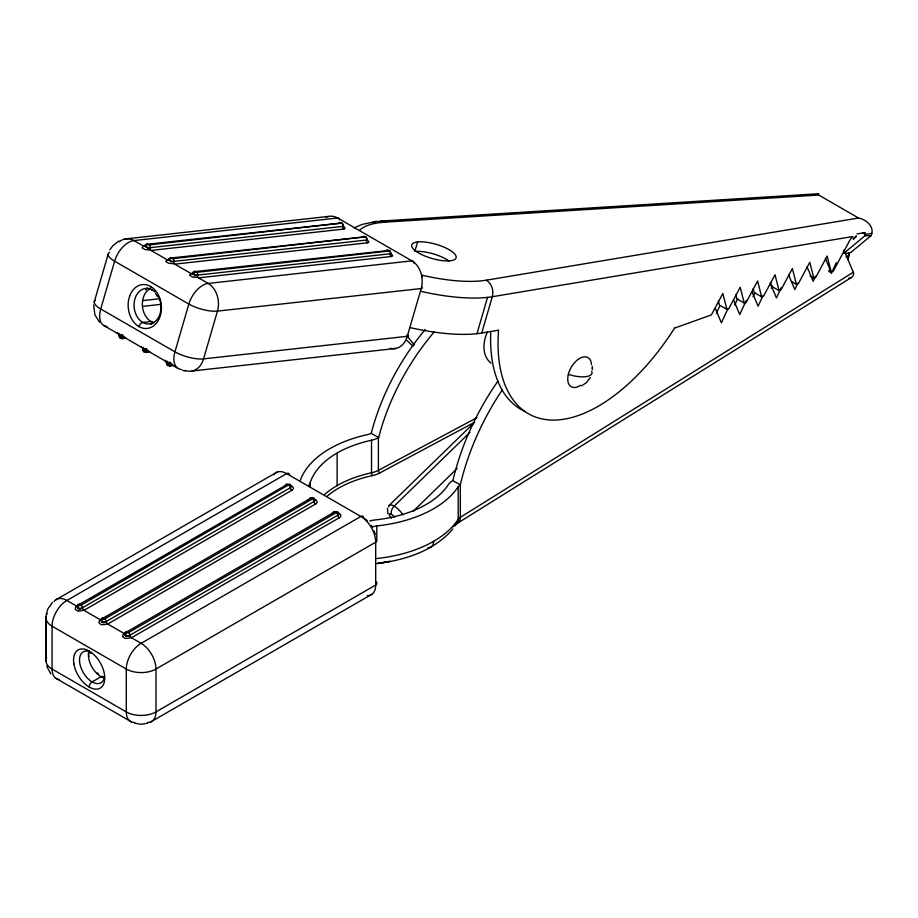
<?xml version="1.0" encoding="UTF-8"?>
<svg xmlns="http://www.w3.org/2000/svg" width="918" height="918" viewBox="0 0 918 918"><rect width="100%" height="100%" fill="white"/><g stroke="black" fill="none" stroke-linecap="round" stroke-linejoin="round"><path stroke-width="1.38" d="M78.03 608.244L78.03 607.75A3.144 1.813 0 0 1 78.03 605.18A2.1 1.216 60 0 1 79.51 604.319L79.51 605.18L81.002 605.18L289.124 484.589L287.368 484.314L76.55 606.041L66.899 600.464A20.999 12.118 60 0 0 54.036 601.611M101.783 621.956L101.783 621.463A3.144 1.813 0 0 1 101.783 618.893A2.1 1.216 60 0 1 103.275 618.032L103.275 618.893L104.755 618.893L312.602 498.887L312.602 498.038A2.1 1.216 -60 0 1 314.094 498.887M125.537 635.669L125.537 635.176A3.144 1.813 0 0 1 125.537 632.605A2.1 1.216 60 0 1 127.028 631.745L127.028 632.605L128.509 632.605L336.367 512.6L336.367 511.751A2.1 1.216 -60 0 1 337.847 512.6M45.957 616.747L45.957 661.327M45.957 618.468L45.957 659.606M592.408 369.713L592.34 366.42M592.408 369.07L592.454 367.464M93.67 305.086L94.875 314.817L99.546 322.184M46.302 614.268L47.874 608.864L52.383 602.483M387.453 508.377L387.935 513.816M845.444 253.62L850.791 252.484L871.102 235.639C875.118 227.125 866.317 219.379 858.537 218.014L818.73 195.029L385.526 222.11A12.6 8.939 86.4 0 0 378.985 221.64M108.152 254.206L94.244 301.965M167.019 363.115L167.168 363.838A2.1 1.216 -60 0 0 167.994 365.594L173.674 365.479M414.821 251.498L417.598 241.939M476.981 333.693L487.55 297.386M409.967 327.577A107.544 34.31 16.2 0 0 481.721 333.039L492.289 296.732A12.6 9.949 80.5 0 0 486.161 280.208A94.944 30.294 16.2 0 1 421.729 275.125M843.826 253.311L865.02 235.742L865.41 234.423A2.088 1.193 -73.5 0 0 864.584 232.552M487.481 331.903C482.845 341.634 481.663 355.702 490.969 363.138M716.35 313.359L719.941 305.625M727.963 308.632L721.387 322.815L715.248 308.264M734.71 305.063L737.693 298.614M746.323 300.335L739.736 314.507L733.597 299.968M753.058 296.766L754.86 292.899M762.881 295.894L758.096 306.21L751.957 291.672M771.418 288.47L772.612 285.888M781.241 287.598L776.444 297.914L770.305 283.375M797.799 283.169L794.804 289.618L788.665 275.079M815.551 276.157L813.164 281.321L807.025 266.771M829.046 271.59L831.513 273.013L836.309 262.697M590.32 377.527L586.189 382.829L581.438 385.881M142.531 348.874L143.254 348.611A2.1 1.572 83.7 0 0 143.323 347.429M166.273 362.518L167.007 362.323A2.1 1.572 83.7 0 0 167.076 361.141M109.862 249.799L112.971 245.599L118.892 240.986M817.858 194.134L818.489 193.744L818.73 195.029M452.769 529.032C434.191 550.869 405.113 560.072 377.516 563.468L390.012 561.38L376.977 563.606M389.198 505.359L473.952 422.946M469.97 432.321L394.155 506.116A6.3 3.638 -60 0 0 391.389 514.241M413.157 511.326L457.164 468.421M850.722 277.902L457.623 523.145M843.952 250.075L853.304 272.221L460.331 517.316A10.5 6.059 0 0 0 458.208 519.301A12.6 9.628 33.1 0 1 453.067 526.68M55.677 599.902L276.903 472.173M81.002 605.18A2.1 1.216 60 0 1 82.482 607.75A2.1 1.216 60 0 0 83.974 610.321L291.821 490.315A5.244 3.029 0 0 0 290.421 485.45M83.974 610.321L100.303 619.753L311.122 498.038L312.487 497.969M104.755 618.893A2.1 1.216 60 0 1 106.236 621.463A2.1 1.216 60 0 0 107.727 624.033L315.574 504.028A5.244 3.029 0 0 0 316.859 500.964A5.244 3.029 0 0 0 312.728 498.899M107.727 624.033L124.056 633.466L334.875 511.751L336.413 511.785M128.509 632.605A2.1 1.216 60 0 1 129.989 635.176A2.1 1.216 60 0 0 131.481 637.746L339.327 517.752A5.244 3.029 0 0 0 340.612 514.677A5.244 3.029 0 0 0 336.481 512.611M846.006 256.868L849.127 255.066A14.539 10.89 -83.1 0 0 848.668 252.943M372.077 594.164L150.85 721.892M308.597 485.622A20.999 12.118 0 0 0 310.25 482.627A97.044 56.032 0 0 1 371.526 440.215A20.999 12.118 0 0 0 378.388 437.76L378.675 437.611A167.65 100.452 -58 0 1 434.478 331.605M477.004 417.633L378.388 470.337A20.999 12.118 0 0 1 371.526 472.781A97.044 56.032 0 0 0 324.444 494.618M327.164 496.156A94.944 54.816 0 0 1 372.26 475.639A23.099 13.334 0 0 0 379.811 472.942L474.503 422.337M353.946 227.905L362.369 224.359L376.116 221.456M674.696 328.07L711.404 314.885L722.845 293.496L726.861 309.343L728.8 308.643L740.229 287.254L744.257 303.101L746.185 302.401L757.614 281.011L761.642 296.858L763.569 296.158L775.01 274.769L779.026 290.604L780.954 289.916L792.395 268.526L796.411 284.362L798.35 283.673L809.779 262.284L813.807 278.12L815.735 277.431L827.164 256.042L831.192 271.877L833.326 271.108L849.448 240.975A10.5 5.497 -61.8 0 1 852.719 236.534L492.289 296.732A107.544 34.31 16.2 0 1 420.536 291.27M147.614 723.177L141.131 724.313L134.648 723.177M365.582 236.752L171.173 257.981L172.917 258.612L365.685 236.821A2.1 1.216 -60 0 1 366.466 238.232M389.221 250.407L194.926 271.59L196.624 272.336A2.1 1.572 83.7 0 1 197.599 275.102A2.1 1.584 83.7 0 0 198.529 277.867L391.252 256.512A2.1 1.584 83.7 0 1 390.322 253.747A2.1 1.584 83.7 0 0 389.393 250.97L389.335 250.465A2.1 1.216 -60 0 1 390.23 251.945M486.161 280.208L858.537 218.014M856.964 233.918L864.561 232.644M871.767 233.356L865.41 234.423L862.954 233M481.721 333.039L498.508 330.228M341.771 223.005L147.408 244.234L149.164 244.899L341.886 223.074A2.1 1.216 -60 0 1 342.712 224.52M328.77 216.396L125.043 238.978M343.47 226.551A2.1 1.216 -60 0 1 342.85 226.379L150.093 247.665A3.144 1.01 16.2 0 1 145.801 246.609A3.144 1.01 16.2 0 1 145.641 245.095A2.1 1.572 83.7 0 1 147.683 244.039M149.164 244.899A2.1 1.572 83.7 0 1 150.093 247.665A2.1 1.572 83.7 0 0 151.022 250.43L343.734 229.075A5.244 1.675 16.2 0 0 342.873 226.241M366.707 238.703A3.144 1.01 16.2 0 1 366.569 240.023L173.846 261.378A3.144 1.01 16.2 0 1 169.555 260.322A3.144 1.01 16.2 0 1 169.394 258.807A2.995 1.515 35.8 0 0 168.74 259.071M172.917 258.612A2.1 1.572 83.7 0 1 173.846 261.378A2.1 1.584 83.7 0 0 174.776 264.154L367.498 242.8A5.244 1.675 16.2 0 0 366.638 239.954A2.1 1.584 83.7 0 0 365.639 237.257M196.67 272.325L389.393 250.97M174.776 264.154L191.105 273.575L193.939 273.266M142.577 300.634L159.686 298.74M143.013 306.337L160.111 304.432M119.558 333.716A2.1 1.572 83.7 0 1 119.501 334.898A2.1 1.572 83.7 0 0 120.43 337.663L121.612 338.512L126.168 338.054M143.323 350.286A2.1 1.572 83.7 0 0 144.183 351.376L145.434 352.237L149.921 351.766M192.069 371.01L395.796 348.438M121.864 338.524L121.91 338.524A2.1 1.572 83.7 0 0 123.953 337.468A2.1 1.584 83.7 0 1 124.435 336.631M380.924 221.043L818.489 193.744M865.02 235.742L871.102 235.639M185.379 371.01L182.349 370.264M120.487 338.168L120.545 338.203A2.1 1.216 -60 0 1 119.661 336.413A3.144 1.01 16.2 0 1 119.501 334.898L118.766 335.162M144.241 351.881L144.298 351.915A2.1 1.216 -60 0 1 143.415 350.125A3.144 1.01 16.2 0 1 143.254 348.611A2.1 1.572 83.7 0 0 143.151 349.368L143.415 350.125A3.144 1.01 16.2 0 0 147.706 351.181A2.1 1.584 83.7 0 1 148.28 350.251M828.713 270.443L831.192 271.877M810.078 275.974L813.807 278.12M791.454 281.505L796.411 284.362M779.026 290.604L771.59 286.313L770.581 282.354M761.642 296.858L754.194 292.555L753.196 288.596M744.257 303.101L736.81 298.798L735.8 294.839M726.861 309.343L719.425 305.04L718.415 301.081M151.022 250.43L167.351 259.863A2.1 1.584 83.7 0 0 169.348 258.945M198.529 277.867L208.179 283.433L411.907 260.861A4.2 2.421 -60 0 1 413.766 263.007M300.37 480.229A107.544 62.091 0 0 1 367.82 434.547A10.5 6.059 0 0 0 371.251 433.319L378.675 437.611M455.707 523.753A12.6 7.551 58 0 0 460.331 517.316L460.331 484.75L452.631 480.63A20.999 12.118 0 0 0 448.386 484.589A97.044 56.032 0 0 1 374.923 519.967A20.999 12.118 0 0 0 369.747 520.919M177.943 368.325L103.7 325.465M131.481 637.746L141.131 643.323A20.999 12.118 60 0 1 155.98 669.038L155.98 711.898A20.999 12.118 60 0 1 147.569 722.489M131.412 721.892L55.677 678.173M167.328 363.287L166.973 363.08A2.1 1.572 83.7 0 1 167.007 362.323A3.144 1.01 16.2 0 0 167.168 363.838A3.144 1.01 16.2 0 0 171.459 364.894A2.1 1.584 83.7 0 1 172.033 363.964M143.357 349.448L143.415 349.483M119.558 335.713L119.661 336.413A3.144 1.01 16.2 0 0 123.953 337.468M195.19 271.946L195.247 271.98A2.1 1.216 -60 0 0 193.308 274.034A3.144 1.01 16.2 0 0 197.599 275.102L390.322 253.747A3.144 1.01 16.2 0 0 390.598 252.519M167.937 365.559L167.937 365.089A2.1 1.572 83.7 0 1 167.076 363.998M288.849 484.314L288.906 484.348A2.1 1.216 -60 0 1 290.34 485.174M50.765 673.846L46.703 666.135M155.417 293.37L157.288 296.33M825.374 258.474L831.513 273.013M460.331 484.75A10.5 6.059 0 0 0 458.208 486.724L458.208 519.301A107.544 62.091 0 0 1 376.793 558.5M378.388 437.76L378.388 470.337A2.1 1.159 61.9 0 0 379.811 472.942M458.208 486.724A107.544 62.091 0 0 1 376.793 525.922L376.793 538.671M371.526 440.215L371.526 472.781A2.1 0.608 77.7 0 0 372.26 475.639M337.113 453.022L337.113 485.599M310.25 482.627L310.25 486.873M284.396 486.035A5.244 3.029 0 0 1 284.982 485.748M76.55 606.041A2.1 1.216 60 0 0 78.03 605.18A2.995 2.238 22.8 0 0 77.342 605.834M75.483 609.518A4.842 3.27 -8.4 0 1 76.676 606.121M288.7 484.67A3.144 1.813 0 0 1 291.121 485.92A3.144 1.813 0 0 1 290.34 487.745L82.482 607.75A3.144 1.813 0 0 1 78.03 607.75A2.1 1.216 -60 0 1 79.51 605.18M286.852 484.796A3.144 1.813 0 0 0 285.888 485.174A2.1 1.216 60 0 1 287.368 484.314M291.821 490.315A2.1 1.216 60 0 1 290.34 487.745A2.1 1.216 60 0 0 288.849 485.174M82.781 607.831A3.11 1.606 -12.7 0 1 80.222 608.841M83.538 610.091A4.831 2.18 -9.1 0 1 78.982 610.883M101.462 619.776A2.1 1.216 60 0 1 100.303 619.753M101.095 619.547A2.995 2.238 22.8 0 1 101.749 618.858M311.122 498.038A2.1 1.216 60 0 0 309.641 498.887A3.144 1.813 0 0 1 310.823 498.463M312.682 498.417A3.144 1.813 0 0 1 314.094 501.457A2.1 1.216 60 0 0 315.574 504.028M308.15 499.748A5.244 3.029 0 0 1 309.045 499.335M99.236 623.23A4.842 3.27 -8.4 0 1 100.441 619.834M103.275 618.893A2.1 1.216 -60 0 0 101.783 621.463A3.144 1.813 0 0 0 106.236 621.463L314.094 501.457A2.1 1.216 60 0 0 312.602 498.887M106.534 621.543A3.11 1.606 -12.7 0 1 103.975 622.553M107.291 623.804A4.831 2.18 -9.1 0 1 102.736 624.596M334.875 511.751A2.1 1.216 60 0 0 333.395 512.6A3.144 1.813 0 0 1 334.577 512.175M332.236 513.61A2.1 1.216 60 0 1 331.903 513.46A5.244 3.029 0 0 1 332.809 513.047M336.436 512.129A3.144 1.813 0 0 1 337.847 515.182A2.1 1.216 60 0 0 339.327 517.752M125.284 633.42A2.1 1.216 60 0 1 124.056 633.466M125.502 632.961A2.1 1.216 60 0 0 125.537 632.605A2.995 2.238 22.8 0 0 124.848 633.259M336.367 512.6A2.1 1.216 60 0 1 337.847 515.182L129.989 635.176A3.144 1.813 0 0 1 125.537 635.176A2.1 1.216 -60 0 1 127.028 632.605M122.989 636.954A4.842 3.27 -8.4 0 1 124.194 633.546M130.287 635.256A3.11 1.606 -12.7 0 1 127.728 636.277M131.044 637.517A4.831 2.18 -9.1 0 1 126.5 638.308M125.433 635.772A3.098 2.318 -22.4 0 0 127.763 636.128A3.098 2.318 -23.4 0 1 125.422 635.784M125.72 635.531A3.133 2.284 14.8 0 1 124.676 633.248M78.214 608.106A3.133 2.284 14.8 0 1 77.158 605.823M101.967 621.819A3.133 2.284 14.8 0 1 100.923 619.535M91.261 653.1A4.2 2.421 -60 0 1 89.161 651.034M89.161 687.043A4.2 2.421 -60 0 1 92.133 681.89L101.049 676.75A4.2 2.421 -60 0 1 103.619 676.979M104.078 678.918A17.844 10.305 60 0 1 82.735 671.62A17.844 10.305 60 0 1 89.39 651.516M289.56 474.824A4.2 2.421 -60 0 0 286.623 473.608A20.999 12.118 60 0 0 273.771 474.755M376.116 581.886A4.2 2.421 0 0 1 375.703 585.03A20.999 12.118 60 0 1 367.303 595.633M363.826 518.177A4.2 2.421 -60 0 0 360.854 516.467L286.623 473.608L66.899 600.464A20.999 12.118 -60 0 0 52.051 626.179L52.051 669.038A20.999 12.118 -60 0 0 59.475 679.595M375.921 538.877A4.2 2.421 0 0 1 375.703 542.182L375.703 585.03L155.98 711.898A20.999 12.118 0 0 1 126.282 711.898L52.051 669.038A20.999 12.118 0 0 1 46.611 657.334M364.721 518.727A16.799 9.696 60 0 1 367.326 520.804M371.239 525.44A16.799 9.696 60 0 1 371.905 526.496M374.119 530.971A16.799 9.696 60 0 1 375.175 534.402M103.791 677.989A17.844 10.305 60 0 1 88.633 652.365M134.682 722.489A20.999 12.118 -60 0 1 126.282 711.898L126.282 669.038A20.999 12.118 -60 0 1 141.131 643.323L360.854 516.467A20.999 12.118 60 0 1 375.703 542.182L155.98 669.038A20.999 12.118 0 0 1 126.282 669.038L52.051 626.179A20.999 12.118 0 0 1 47.082 613.603M98.444 674.064A22.043 12.726 60 0 1 97.4 672.94M88.931 656.313A22.043 12.726 60 0 1 88.518 653.49M78.535 611.09A5.6 3.764 -10.9 0 1 75.781 609.575M102.288 624.802A5.6 3.764 -10.9 0 1 99.534 623.288M126.041 638.515A5.6 3.764 -10.9 0 1 123.287 637M171.459 364.894A2.1 1.572 83.7 0 1 169.417 365.949M171.517 364.962A2.995 1.515 35.8 0 1 170.564 364.894M147.706 351.181A2.1 1.572 83.7 0 1 145.664 352.237M147.764 351.238A2.995 1.515 35.8 0 1 146.811 351.181M123.999 337.526A2.995 1.515 35.8 0 1 123.058 337.468M123.758 338.111A3.133 1.4 31.4 0 1 119.248 335.781M171.276 365.536A3.133 1.4 31.4 0 1 166.755 363.207M147.523 351.824A3.133 1.4 31.4 0 1 143.001 349.494M145.641 245.095A2.1 1.584 83.7 0 1 143.598 246.15L133.948 240.573A20.999 15.778 83.7 0 0 119.248 241.836M145.583 245.037A2.995 1.515 35.8 0 0 144.987 245.358A3.121 1.515 28.6 0 0 147.913 248.044M142.301 248.124A4.842 2.18 10.4 0 1 143.839 246.311M150.598 247.768A3.11 0.872 4.6 0 1 147.97 248.078M150.059 249.971A4.831 0.952 7 0 1 146.387 249.616M343.734 229.075A2.1 1.584 83.7 0 1 342.816 226.31A2.1 1.584 83.7 0 0 341.886 223.544M342.804 224.899A3.144 1.01 16.2 0 1 342.816 226.31M338.398 223.602A2.1 1.584 83.7 0 1 340.394 222.684M145.801 246.609A2.1 1.216 -60 0 1 147.729 244.544M166.055 261.837A4.842 2.18 10.4 0 1 167.592 260.024M173.823 263.684A4.831 0.952 7 0 1 170.14 263.34M174.351 261.481A3.11 0.872 4.6 0 1 171.723 261.791A3.121 1.515 28.6 0 1 168.728 259.128M367.498 242.8A2.1 1.584 83.7 0 1 366.569 240.023M367.223 240.275A2.1 1.216 -60 0 1 366.764 240.195M169.44 258.669A2.1 1.572 83.7 0 1 171.436 257.763M362.208 237.177A2.1 1.584 83.7 0 1 364.148 236.396M169.555 260.322A2.1 1.216 -60 0 1 171.494 258.268M195.19 271.476A2.1 1.572 83.7 0 0 193.147 272.52A2.1 1.584 83.7 0 1 191.105 273.575M193.308 274.034A3.144 1.01 16.2 0 1 193.147 272.52M193.101 272.462A2.995 1.515 35.8 0 0 192.493 272.784A3.121 1.515 28.6 0 0 195.419 275.48M189.808 275.549A4.842 2.18 10.4 0 1 191.346 273.736M197.577 277.397A4.831 0.952 7 0 1 193.905 277.052M198.104 275.205A3.11 0.872 4.6 0 1 195.477 275.503M390.689 253.827A5.244 1.675 16.2 0 1 391.252 256.512M390.976 253.988A2.1 1.216 -60 0 1 390.598 253.942M385.916 251.027A2.1 1.584 83.7 0 1 387.912 250.121M138.951 326.579A4.2 2.421 -60 0 1 142.806 322.459L151.068 321.541A4.2 2.421 -60 0 1 152.904 323.182M157.839 295.619A17.844 13.414 83.7 0 1 151.195 323.618A17.844 13.414 83.7 0 1 134.212 302.424A17.844 13.414 83.7 0 1 154.901 291.947M152.262 289.973A4.2 2.421 -60 0 1 150.621 286.462M421.878 287.162A4.2 1.343 16.2 0 1 421.201 288.539L407.294 336.298A20.999 15.778 83.7 0 1 390.322 348.266M408.097 335.059A4.2 1.343 16.2 0 1 407.294 336.298L203.566 358.881A20.999 6.701 16.2 0 1 174.948 351.835L100.716 308.976A20.999 6.701 16.2 0 1 95.139 300.393M339.534 219.895A4.2 2.421 -60 0 0 337.675 218.002A20.999 15.778 83.7 0 0 326.097 217.268M153.926 322.734A17.844 13.414 83.7 0 1 142.485 306.899A17.844 13.414 83.7 0 1 149.99 288.78M151.585 324.352A22.043 16.57 83.7 0 1 150.506 323.538M145.687 289.996A22.043 16.57 83.7 0 1 147.362 287.816M106.936 326.567A20.999 12.118 -60 0 1 100.716 308.976L114.624 261.205A20.999 12.118 -60 0 1 133.948 240.573L337.675 218.002L411.907 260.861A20.999 15.778 83.7 0 1 421.201 288.539L217.463 311.11A20.999 6.701 16.2 0 1 188.856 304.065L114.624 261.205A20.999 6.701 16.2 0 1 109.54 252.266M181.167 369.426A20.999 12.118 -60 0 1 174.948 351.835L188.856 304.065A20.999 12.118 -60 0 1 208.179 283.433A20.999 15.778 83.7 0 1 217.463 311.11L203.566 358.881A20.999 15.778 83.7 0 1 185.425 370.482M164.942 360.659A4.831 0.952 7 0 1 165.045 360.315M168.189 362.392A5.6 0.918 22.7 0 1 165.32 360.705M170.897 362.736A4.842 0.952 23 0 1 169.337 362.082M141.177 346.947A4.831 0.952 7 0 1 141.349 346.556M144.436 348.679A5.6 0.918 22.7 0 1 141.567 346.981M147.075 349.001A4.842 0.952 23 0 1 145.583 348.37M117.424 333.234A4.831 0.952 7 0 1 117.676 332.809M120.683 334.967A5.6 0.918 22.7 0 1 117.814 333.268M123.253 335.254A4.842 0.952 23 0 1 121.83 334.657M145.732 249.753A5.6 2.536 8.3 0 1 142.99 248.25M169.486 263.466A5.6 2.536 8.3 0 1 166.743 261.963M193.239 277.179A5.6 2.536 8.3 0 1 190.496 275.675M388.773 506.988A10.5 3.764 45.8 0 1 393.891 505.967A10.5 3.764 45.8 0 1 402.818 514.723M391.516 518.234A4.2 1.503 45.8 0 1 389.657 513.793A4.2 1.503 45.8 0 1 394.556 517.224M591.674 371.228A18.681 6.828 13.9 0 1 568.334 374.349M580.566 385.285A16.799 9.696 -60 0 1 567.76 379.949A16.799 9.696 -60 0 1 578.937 358.858A16.799 9.696 -60 0 1 591.479 364.71M433.617 541.31A12.6 7.275 60 0 1 427.96 547.621M853.304 272.221A14.642 4.693 43.9 0 1 853.751 273.507A12.6 7.275 60 0 1 848.668 278.211M460.343 484.75A167.65 92.982 -61.9 0 1 502.192 390.012M371.262 433.319A167.65 100.452 -58 0 1 425.206 329.505M371.916 527.253A10.5 6.059 0 0 1 376.793 525.922M452.918 480.458A167.65 92.982 -61.9 0 1 497.889 381.188M849.127 255.066A12.6 7.275 -60 0 1 847.865 259.587M359.431 230.51A94.944 30.294 16.2 0 1 385.526 222.11M372.8 222.787A12.6 9.467 83.7 0 1 381.016 222.489M413.146 346.155A167.925 105.536 -58 0 1 407.053 340.521M853.338 239.449A10.465 3.133 -53.1 0 1 856.15 236.683M853.224 238.806A10.477 3.672 -54.9 0 1 856.414 235.857M674.615 328.001A167.925 87.898 -61.8 0 1 554.242 420.077A167.925 87.898 -61.8 0 1 498.543 330.205M525.291 411.597A167.925 87.898 -61.8 0 1 490.774 331.364M421.832 275.916A12.6 1.997 -76.9 0 1 421.855 276.938M414.488 344.812A167.925 105.536 -58 0 1 406.777 335.265M415.969 251.394A23.099 7.367 16.2 0 1 449.005 260.987M77.927 608.347A3.098 2.318 -22.4 0 0 80.256 608.703A3.098 2.318 -23.4 0 1 77.904 608.359M101.68 622.06A3.098 2.318 -22.4 0 0 104.009 622.415A3.098 2.318 -23.4 0 1 101.657 622.071M73.91 663.932A22.043 12.726 60 0 0 99.569 688.454A22.043 12.726 60 0 0 94.015 654.729A22.043 12.726 60 0 0 73.91 663.932M129.748 295.848A22.043 16.57 83.7 0 0 146.111 328.506A22.043 16.57 83.7 0 0 158.493 295.217A22.043 16.57 83.7 0 0 129.748 295.848M419.813 253.62A23.099 7.367 16.2 0 0 455.902 258.302A23.099 7.367 16.2 0 0 426.078 242.18A23.099 7.367 16.2 0 0 419.813 253.62"/></g></svg>
